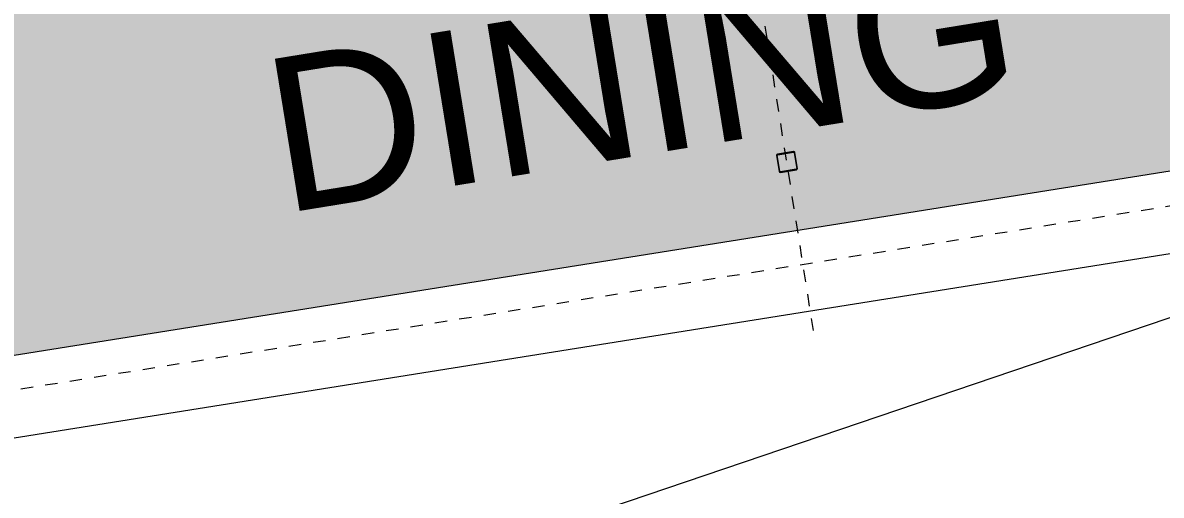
# Model space of a CAD drawing. Header units: metres. Extents: x -2515 to -2174, y 3875 to 4127.
# Drawn here: x -2283.42 to -2274.19, y 3996.39 to 4000.22 of the extents above; entities that cross this region are included whole.
import ezdxf

# ---------------------------------------------------------------- set-up
doc = ezdxf.new("R2010")
doc.units = ezdxf.units.M
doc.linetypes.add('Grid Line', pattern=[0.021, 0.012, -0.003, 0.003, -0.003])
doc.linetypes.add('Overhead', pattern=[0.004, 0.0025, -0.0015])
for name, color, linetype, lineweight in [('A-FLOR', 192, 'Continuous', 5), ('A-FLOR-OVHD', 1, 'Overhead', 5), ('A-FLOR-PATT', 8, 'Continuous', 5), ('C-TOPO-MAJR', 7, 'Continuous', 18), ('G-ANNO-TEXT', 231, 'Continuous', 5), ('S-COLS', 52, 'Continuous', 5), ('S-GRID', 1, 'Continuous', 5)]:
    doc.layers.add(name, color=color, linetype=linetype, lineweight=lineweight)
doc.styles.add('Arial_1', font='arial.ttf', dxfattribs={"height": 1.25})

# ---------------------------------------------------------------- blocks, each defined once
blk = doc.blocks.new('SHS-Square Hollow Section-Column - 150x150xSHS-2547693-GA - TENANCY PLAN')
at = {"layer": 'S-COLS', "lineweight": 13}
for p, q in [((-0.075, 0.065), (-0.075, -0.065)), ((-0.07, -0.065), (-0.07, 0.065)), ((0.065, 0.075), (-0.065, 0.075)), ((-0.065, 0.07), (0.065, 0.07)), ((0.07, 0.065), (0.07, -0.065)), ((0.075, -0.065), (0.075, 0.065)), ((0.065, -0.07), (-0.065, -0.07)), ((-0.065, -0.075), (0.065, -0.075))]:
    blk.add_line(p, q, dxfattribs=at)
for centre, radius, start, end in [((-0.065, 0.065), 0.01, 90, 180), ((-0.065, 0.065), 0.005, 90, 180), ((0.065, 0.065), 0.01, 360, 90), ((0.065, 0.065), 0.005, 0, 90), ((-0.065, -0.065), 0.01, 180, 270), ((-0.065, -0.065), 0.005, 180, 270), ((0.065, -0.065), 0.01, 270, 360), ((0.065, -0.065), 0.005, 270, 0)]:
    blk.add_arc(centre, radius, start, end, dxfattribs=at)

msp = doc.modelspace()

# ---------------------------------------------------------------- hatches: boundary and pattern name
at = {"layer": 'A-FLOR-PATT'}
h = msp.add_hatch(color=254, dxfattribs=at)
h.paths.add_polyline_path([(-2295.9455, 3995.5397), (-2266.571, 4000.2238), (-2283.0195, 4003.2854), (-2291.3762, 3998.2778)])
h.paths.add_polyline_path([(-2287.6498, 3997.3743), (-2287.6498, 3997.3794), (-2287.5384, 3997.392)])
h.paths.add_polyline_path([(-2287.6725, 3997.5175), (-2287.6733, 3997.5225), (-2287.6563, 3997.5201)])
h.paths.add_polyline_path([(-2277.2766, 3999.011), (-2277.2766, 3999.0161), (-2277.149, 3999.0314)])
h.paths.add_polyline_path([(-2277.2995, 3999.1542), (-2277.3002, 3999.1592), (-2277.2831, 3999.1568)])

# ---------------------------------------------------------------- linework, layer by layer
at = {"layer": 'A-FLOR'}
msp.add_line((-2266.571, 4000.2238), (-2295.9455, 3995.5397), dxfattribs=at)
at = {"layer": 'A-FLOR-OVHD'}
msp.add_line((-2287.387, 3996.6261), (-2266.2515, 3999.9935), dxfattribs=at)
at = {"layer": 'C-TOPO-MAJR', "color": 251, "lineweight": 13}
for p, q in [((-2271.2302, 3998.8114), (-2292.212, 3995.4656)), ((-2280.7102, 3995.6008), (-2271.2302, 3998.8114))]:
    msp.add_line(p, q, dxfattribs=at)
at = {"layer": 'S-GRID', "linetype": 'Grid Line'}
msp.add_line((-2277.009, 3997.7276), (-2290.9208, 4085.5594), dxfattribs=at)

# ---------------------------------------------------------------- block references
at = {"layer": 'S-COLS', "lineweight": 13, "rotation": 9.060257672736045}
msp.add_blockref('SHS-Square Hollow Section-Column - 150x150xSHS-2547693-GA - TENANCY PLAN', (-2277.2242, 3999.0953), dxfattribs=at)

# ---------------------------------------------------------------- texts
at = {"layer": 'G-ANNO-TEXT', "color": 7, "insert": (-2281.5186, 3999.9092), "char_height": 1.25, "width": 8.016875, "attachment_point": 1, "rotation": 9.23189, "style": 'Arial_1'}
msp.add_mtext('DINING ', dxfattribs=at)

doc.saveas('drawing.dxf')
